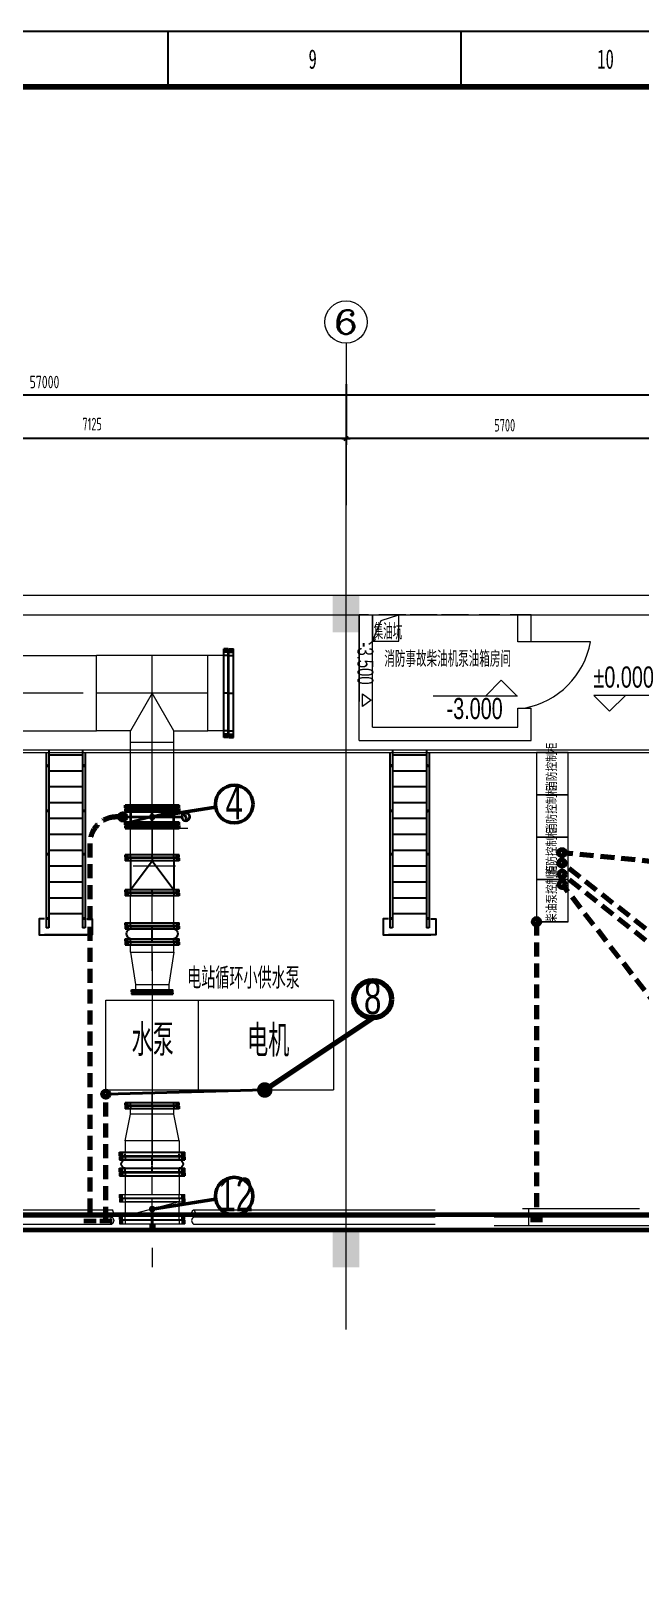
# Model space of a CAD drawing. Header units: millimetres. Extents: x -705761 to 1364679, y -410401 to 446404.
# Drawn here: x -523195 to -512246, y -107108 to -79126 of the extents above; entities that cross this region are included whole.
import ezdxf
from ezdxf.enums import TextEntityAlignment as Align

# ---------------------------------------------------------------- set-up
doc = ezdxf.new("R2010")
doc.units = ezdxf.units.MM
for name, pattern in [('( Dashed )', [0.75, 0.5, -0.25]), ('ACAD_ISO02W100', [15, 12, -3]), ('CENTER', [2, 1.25, -0.25, 0.25, -0.25]), ('DASHED2', [0.375, 0.25, -0.125])]:
    doc.linetypes.add(name, pattern=pattern)
doc.layers.get('DEFPOINTS').update_dxf_attribs({"lineweight": 13})
for name, color, linetype, lineweight in [('AXIS', 3, 'Continuous', 13), ('AXIS_TEXT', 7, 'Continuous', 13), ('COLUMN', 7, 'Continuous', 13), ('DOTE', 1, 'Continuous', 13), ('PUB_WALL', 255, 'Continuous', 13), ('STAIR', 2, 'Continuous', 13), ('WALL', 255, 'Continuous', 13), ('W－标高', 3, 'Continuous', 13), ('W－给排水设备', 7, 'Continuous', 25), ('净环供水泵管路', 4, 'Continuous', 53), ('图框', 7, 'Continuous', 13), ('旁滤水管', 3, 'Continuous', 53), ('水HH-排水沟', 30, 'Continuous', 30), ('消防水管', 6, 'Continuous', 53), ('炉体软水密闭循环A系统', 30, 'Continuous', 25), ('自动化文字', 255, 'Continuous', 35), ('设备基础', 7, 'Continuous', 30)]:
    doc.layers.add(name, color=color, linetype=linetype, lineweight=lineweight)
for name, color, linetype in [('BZ', 3, 'Continuous'), ('TK', 7, 'Continuous'), ('YQ_DIM', 3, 'Continuous'), ('YY', 4, 'Continuous'), ('模板-签名-公用', 3, 'Continuous'), ('水HH-文字说明', 7, 'Continuous')]:
    doc.layers.add(name, color=color, linetype=linetype)
doc.styles.add('_TCH_AXIS', font='complex.shx', dxfattribs={"bigfont": 'gbcbig.shx'})
doc.styles.add('bsdi_hz', font='BSDI_XW.shx', dxfattribs={"width": 0.8, "bigfont": 'BSDI_HZ.shx'})
doc.styles.add('BSIET 300', font='BSDI_XW.shx', dxfattribs={"width": 0.7, "height": 300, "bigfont": 'BSDI_HZ.shx'})
doc.styles.add('BSIET 400', font='BSDI_XW.shx', dxfattribs={"width": 0.7, "height": 400, "bigfont": 'BSDI_HZ.shx'})
doc.styles.add('COMPLEX', font='ROS.shx', dxfattribs={"width": 0.7, "bigfont": 'HzTXT.shx'})
doc.styles.add('Style-仿宋_GB2312', font='')
doc.styles.add('YQ_DIM', font='Superos.shx', dxfattribs={"width": 0.8, "bigfont": 'hzdx.shx'})
doc.styles.add('宋体', font='', dxfattribs={"width": 0.7, "height": 2.5})
doc.styles.add('首钢设计院H5', font='ROS.shx', dxfattribs={"width": 0.7, "height": 5, "bigfont": 'HzTXT.shx'})
doc.styles.get('Style-仿宋_GB2312').set_extended_font_data('仿宋_GB2312')
doc.styles.get('宋体').set_extended_font_data('SimSun')
doc.dimstyles.new('yq75', dxfattribs={"dimscale": 75, "dimtxt": 3, "dimasz": 1, "dimexe": 1.5, "dimexo": 3, "dimgap": 0.5, "dimtad": 1, "dimdec": 0, "dimdsep": 46, "dimtxsty": 'YQ_DIM', "dimblk": 'YQTICK', "dimcen": 0, "dimclrd": 256, "dimclre": 256, "dimclrt": 7, "dimadec": 1, "dimazin": 2, "dimtfac": 1, "dimtdec": 4, "dimtix": 1, "dimtmove": 2, "dimatfit": 2, "dimfxl": 1, "dimtolj": 1, "dimtzin": 0, "dimarcsym": 0})

# ---------------------------------------------------------------- blocks, each defined once
blk = doc.blocks.new('YQTICK')
blk.add_line((-1, 0), (1, 0))
at = {"const_width": 0.4}
blk.add_lwpolyline([(0.53, 0.53), (-0.53, -0.53)], dxfattribs=at)
blk = doc.blocks.new('*D165')
at = {"layer": 'DEFPOINTS', "color": 0, "lineweight": 40, "transparency": 16777216}
for p in [(-517541, -85240), (-511841, -85192), (-517541, -86439)]:
    blk.add_point(p, dxfattribs=at)
at = {"layer": 'YQ_DIM', "lineweight": -2, "transparency": 16777216}
for p, q in [((-517541, -85465), (-517541, -86551)), ((-511841, -85417), (-511841, -86551)), ((-511916, -86439), (-517466, -86439))]:
    blk.add_line(p, q, dxfattribs=at)
at = {"layer": 'YQ_DIM', "lineweight": -2, "transparency": 16777216, "xscale": 75, "yscale": 75, "zscale": 75, "rotation": 180}
blk.add_blockref('YQTICK', (-517541, -86439), dxfattribs=at)
at = {"layer": 'YQ_DIM', "lineweight": -2, "transparency": 16777216, "xscale": 75, "yscale": 75, "zscale": 75}
blk.add_blockref('YQTICK', (-511841, -86439), dxfattribs=at)
at = {"layer": 'YQ_DIM', "color": 7, "lineweight": 15, "transparency": 16777216, "insert": (-514691, -86201), "char_height": 225, "attachment_point": 5, "style": 'YQ_DIM'}
blk.add_mtext('\\A1;\\H1x;\\W0.7;5700', dxfattribs=at)
blk = doc.blocks.new('*D166')
at = {"layer": 'DEFPOINTS', "color": 0, "lineweight": 40, "transparency": 16777216}
for p in [(-524666, -85192), (-517541, -85240), (-524666, -86439)]:
    blk.add_point(p, dxfattribs=at)
at = {"layer": 'YQ_DIM', "lineweight": -2, "transparency": 16777216}
for p, q in [((-524666, -85417), (-524666, -86551)), ((-517541, -85465), (-517541, -86551)), ((-517616, -86439), (-524591, -86439))]:
    blk.add_line(p, q, dxfattribs=at)
at = {"layer": 'YQ_DIM', "lineweight": -2, "transparency": 16777216, "xscale": 75, "yscale": 75, "zscale": 75, "rotation": 180}
blk.add_blockref('YQTICK', (-524666, -86439), dxfattribs=at)
at = {"layer": 'YQ_DIM', "lineweight": -2, "transparency": 16777216, "xscale": 75, "yscale": 75, "zscale": 75}
blk.add_blockref('YQTICK', (-517541, -86439), dxfattribs=at)
at = {"layer": 'YQ_DIM', "color": 7, "lineweight": 15, "transparency": 16777216, "insert": (-522101, -86180), "char_height": 225, "attachment_point": 5, "style": 'YQ_DIM'}
blk.add_mtext('\\A1;\\H1x;\\W0.7;7125', dxfattribs=at)
blk = doc.blocks.new('*D169')
at = {"layer": 'DEFPOINTS', "color": 0, "lineweight": 40, "transparency": 16777216}
for p in [(-495881, -84729), (-552881, -85219), (-552881, -85661)]:
    blk.add_point(p, dxfattribs=at)
at = {"layer": 'YQ_DIM', "lineweight": -2, "transparency": 16777216}
for p, q in [((-495881, -84954), (-495881, -85773)), ((-552881, -85444), (-552881, -85773)), ((-495956, -85661), (-552806, -85661))]:
    blk.add_line(p, q, dxfattribs=at)
at = {"layer": 'YQ_DIM', "lineweight": -2, "transparency": 16777216, "xscale": 75, "yscale": 75, "zscale": 75, "rotation": 180}
blk.add_blockref('YQTICK', (-552881, -85661), dxfattribs=at)
at = {"layer": 'YQ_DIM', "lineweight": -2, "transparency": 16777216, "xscale": 75, "yscale": 75, "zscale": 75}
blk.add_blockref('YQTICK', (-495881, -85661), dxfattribs=at)
at = {"layer": 'YQ_DIM', "color": 7, "lineweight": 15, "transparency": 16777216, "insert": (-522956, -85425), "char_height": 225, "attachment_point": 5, "style": 'YQ_DIM'}
blk.add_mtext('\\A1;57000', dxfattribs=at)
blk = doc.blocks.new('_FZH')
blk.add_solid([(-0.5, -0.5), (0.5, -0.5), (-0.5, 0.5), (0.5, 0.5)])
blk = doc.blocks.new('_AXISO')
blk.add_circle((0, 0), 0.5)
at = {"layer": 'AXIS_TEXT', "style": 'COMPLEX', "width": 1.470588}
blk.add_attdef('A', text='', height=0.56, dxfattribs=at).set_placement((0.25, -0.28), (0.25, -0.28), align=Align.FIT)
blk = doc.blocks.new('A$C77C71C62')
for p, q in [((-158, 615), (-223, 615)), ((-223, -615), (-223, 615)), ((-158, -615), (-158, 615)), ((-145, -615), (-145, 615)), ((-145, 615), (-80, 615)), ((-80, -615), (-80, 615)), ((145, 615), (80, 615)), ((80, -615), (80, 615)), ((145, -615), (145, 615)), ((158, -615), (158, 615)), ((158, 615), (223, 615)), ((223, -615), (223, 615)), ((-158, 560), (-153, 555)), ((-153, -555), (-153, 555)), ((-145, 560), (-150, 555)), ((-150, -555), (-150, 555)), ((-80, -510), (-80, 510)), ((80, 510), (80, -510)), ((145, 560), (150, 555)), ((150, -555), (150, 555)), ((158, 560), (153, 555)), ((153, -555), (153, 555)), ((-158, -560), (-153, -555)), ((-145, -560), (-150, -555)), ((145, -560), (150, -555)), ((158, -560), (153, -555)), ((-158, -615), (-223, -615)), ((-145, -615), (-80, -615)), ((145, -615), (80, -615)), ((158, -615), (223, -615))]:
    blk.add_line(p, q)
at = {"linetype": 'ACAD_ISO02W100', "ltscale": 0.5}
for p, q in [((-158, 598), (-223, 598)), ((-145, 598), (-80, 598)), ((145, 598), (80, 598)), ((158, 598), (223, 598)), ((-158, 562), (-223, 562)), ((-153, 512), (-223, 512)), ((-150, 512), (-80, 512)), ((-145, 562), (-80, 562)), ((145, 562), (80, 562)), ((150, 512), (80, 512)), ((153, 512), (223, 512)), ((158, 562), (223, 562)), ((-153, -512), (-223, -512)), ((-158, -562), (-223, -562)), ((-150, -512), (-80, -512)), ((-145, -562), (-80, -562)), ((150, -512), (80, -512)), ((145, -562), (80, -562)), ((153, -512), (223, -512)), ((158, -562), (223, -562)), ((-158, -598), (-223, -598)), ((-145, -598), (-80, -598)), ((145, -598), (80, -598)), ((158, -598), (223, -598))]:
    blk.add_line(p, q, dxfattribs=at)
at = {"color": 1, "linetype": 'CENTER', "ltscale": 5}
for p, q in [((-158, 580), (-223, 580)), ((-145, 580), (-80, 580)), ((145, 580), (80, 580)), ((158, 580), (223, 580)), ((-150, 0), (150, 0)), ((-158, -580), (-223, -580)), ((-145, -580), (-80, -580)), ((145, -580), (80, -580)), ((158, -580), (223, -580))]:
    blk.add_line(p, q, dxfattribs=at)
for centre, start, end in [((0, 504), 4.0988, 175.9012), ((0, -504), 184.0988, 355.9012)]:
    blk.add_arc(centre, 80.2, start, end)
blk = doc.blocks.new('A$C28D32FED')
for p, q in [((-209, -508), (-209, 508)), ((-158, 508), (-209, 508)), ((-158, -508), (-158, 508)), ((-158, 457), (-153, 452)), ((-153, -452), (-153, 452)), ((-145, 457), (-150, 452)), ((-150, -452), (-150, 452)), ((-145, 508), (-94, 508)), ((-145, -508), (-145, 508)), ((-94, -508), (-94, 508)), ((-94, -410), (-94, 410)), ((94, -508), (94, 508)), ((145, 508), (94, 508)), ((94, 410), (94, -410)), ((145, -508), (145, 508)), ((145, 457), (150, 452)), ((150, -452), (150, 452)), ((158, 457), (153, 452)), ((153, -452), (153, 452)), ((158, 508), (209, 508)), ((158, -508), (158, 508)), ((209, -508), (209, 508)), ((-158, -508), (-209, -508)), ((-158, -457), (-153, -452)), ((-145, -457), (-150, -452)), ((-145, -508), (-94, -508)), ((145, -508), (94, -508)), ((145, -457), (150, -452)), ((158, -457), (153, -452)), ((158, -508), (209, -508))]:
    blk.add_line(p, q)
at = {"linetype": 'ACAD_ISO02W100', "ltscale": 0.5}
for p, q in [((-158, 492), (-209, 492)), ((-158, 458), (-209, 458)), ((-153, 412), (-209, 412)), ((-150, 412), (-94, 412)), ((-145, 492), (-94, 492)), ((-145, 458), (-94, 458)), ((145, 492), (94, 492)), ((145, 458), (94, 458)), ((150, 412), (94, 412)), ((153, 412), (209, 412)), ((158, 492), (209, 492)), ((158, 458), (209, 458)), ((-153, -412), (-209, -412)), ((-158, -458), (-209, -458)), ((-158, -492), (-209, -492)), ((-150, -412), (-94, -412)), ((-145, -458), (-94, -458)), ((-145, -492), (-94, -492)), ((150, -412), (94, -412)), ((145, -458), (94, -458)), ((145, -492), (94, -492)), ((153, -412), (209, -412)), ((158, -458), (209, -458)), ((158, -492), (209, -492))]:
    blk.add_line(p, q, dxfattribs=at)
at = {"color": 1, "linetype": 'CENTER', "ltscale": 5}
for p, q in [((-158, 475), (-209, 475)), ((-145, 475), (-94, 475)), ((145, 475), (94, 475)), ((158, 475), (209, 475)), ((-159, 0), (159, 0)), ((-158, -475), (-209, -475)), ((-145, -475), (-94, -475)), ((145, -475), (94, -475)), ((158, -475), (209, -475))]:
    blk.add_line(p, q, dxfattribs=at)
for centre, start, end in [((0, 386), 15.781, 165.438), ((0, -386), 194.562, 344.219)]:
    blk.add_arc(centre, 97.4, start, end)
blk = doc.blocks.new('A$C11433C43')
h = blk.add_hatch(color=256)
edge = h.paths.add_edge_path()
edge.add_arc((0, 0), 21.6, 0, 360)
for p, q in [((-167, 508), (-218, 508)), ((-218, -508), (-218, 508)), ((-167, -508), (-167, 508)), ((-167, 457), (-162, 452)), ((-162, -452), (-162, 452)), ((-154, 457), (-159, 452)), ((-159, -452), (-159, 452)), ((-154, -508), (-154, 508)), ((-154, 508), (-103, 508)), ((-103, -508), (-103, 508)), ((103, 410), (-103, -410)), ((-103, 410), (103, 410)), ((-103, -410), (-103, 410)), ((0, 0), (0, 560)), ((154, 508), (103, 508)), ((103, -508), (103, 508)), ((103, 410), (103, -410)), ((154, -508), (154, 508)), ((154, 457), (159, 452)), ((159, -452), (159, 452)), ((167, 457), (162, 452)), ((162, -452), (162, 452)), ((167, -508), (167, 508)), ((167, 508), (218, 508)), ((218, -508), (218, 508)), ((-167, -508), (-218, -508)), ((-167, -457), (-162, -452)), ((-154, -457), (-159, -452)), ((-154, -508), (-103, -508)), ((103, -410), (-103, -410)), ((154, -508), (103, -508)), ((154, -457), (159, -452)), ((167, -457), (162, -452)), ((167, -508), (218, -508))]:
    blk.add_line(p, q)
at = {"linetype": 'ACAD_ISO02W100', "ltscale": 0.5}
for p, q in [((-167, 492), (-218, 492)), ((-167, 458), (-218, 458)), ((-162, 412), (-218, 412)), ((-159, 412), (-103, 412)), ((-154, 492), (-103, 492)), ((-154, 458), (-103, 458)), ((154, 492), (103, 492)), ((154, 458), (103, 458)), ((159, 412), (103, 412)), ((162, 412), (218, 412)), ((167, 492), (218, 492)), ((167, 458), (218, 458)), ((-162, -412), (-218, -412)), ((-167, -458), (-218, -458)), ((-167, -492), (-218, -492)), ((-159, -412), (-103, -412)), ((-154, -458), (-103, -458)), ((-154, -492), (-103, -492)), ((159, -412), (103, -412)), ((154, -458), (103, -458)), ((154, -492), (103, -492)), ((162, -412), (218, -412)), ((167, -458), (218, -458)), ((167, -492), (218, -492))]:
    blk.add_line(p, q, dxfattribs=at)
at = {"color": 1, "linetype": 'CENTER', "ltscale": 5}
for p, q in [((-167, 475), (-218, 475)), ((-154, 475), (-103, 475)), ((154, 475), (103, 475)), ((167, 475), (218, 475)), ((-159, 0), (159, 0)), ((-167, -475), (-218, -475)), ((-154, -475), (-103, -475)), ((154, -475), (103, -475)), ((167, -475), (218, -475))]:
    blk.add_line(p, q, dxfattribs=at)
for centre, radius in [((0, 635), 75), ((0, 0), 21.6)]:
    blk.add_circle(centre, radius)
blk.add_spline([(-49, 633), (-24, 648), (2, 634), (24, 624), (50, 639)], degree=3)
blk = doc.blocks.new('A$C145F0A38')
for p, q in [((0, -507.5), (0, 507.5)), ((51, 507.5), (0, 507.5)), ((51, -507.5), (51, 507.5)), ((51, 457.5), (56, 452.5)), ((56, -452.5), (56, 452.5)), ((51, -507.5), (0, -507.5)), ((51, -457.5), (56, -452.5))]:
    blk.add_line(p, q)
at = {"linetype": 'ACAD_ISO02W100', "ltscale": 0.5}
for p, q in [((51, 491.5), (0, 491.5)), ((51, 458.5), (0, 458.5)), ((56, 412), (0, 412)), ((56, -412), (0, -412)), ((51, -458.5), (0, -458.5)), ((51, -491.5), (0, -491.5))]:
    blk.add_line(p, q, dxfattribs=at)
at = {"color": 1, "linetype": 'CENTER', "ltscale": 5}
for p, q in [((51, 475), (0, 475)), ((56, 0), (0, 0)), ((51, -475), (0, -475))]:
    blk.add_line(p, q, dxfattribs=at)
blk = doc.blocks.new('A$C55A80FC1')
for p, q in [((-5, 390), (-42, 390)), ((-42, -390), (-42, 390)), ((-5, -390), (-5, 390)), ((-5, 347.5), (0, 342.5)), ((0, -342.5), (0, 342.5)), ((-5, -390), (-42, -390)), ((-5, -347.5), (0, -342.5))]:
    blk.add_line(p, q)
at = {"linetype": 'ACAD_ISO02W100', "ltscale": 0.5}
for p, q in [((-5, 377.5), (-42, 377.5)), ((-5, 347.5), (-42, 347.5)), ((0, 318), (-42, 318)), ((0, -318), (-42, -318)), ((-5, -347.5), (-42, -347.5)), ((-5, -377.5), (-42, -377.5))]:
    blk.add_line(p, q, dxfattribs=at)
at = {"color": 1, "linetype": 'CENTER', "ltscale": 5}
for p, q in [((-5, 362.5), (-42, 362.5)), ((0, 0), (-42, 0)), ((-5, -362.5), (-42, -362.5))]:
    blk.add_line(p, q, dxfattribs=at)
blk = doc.blocks.new('A$C08FE03AA')
for p, q in [((-98, 837.5), (-183, 837.5)), ((-183, -837.5), (-183, 837.5)), ((-98, -837.5), (-98, 837.5)), ((-98, 772.5), (-93, 767.5)), ((-93, -767.5), (-93, 767.5)), ((-85, 772.5), (-90, 767.5)), ((-90, -767.5), (-90, 767.5)), ((-85, 837.5), (0, 837.5)), ((-85, -837.5), (-85, 837.5)), ((0, -837.5), (0, 837.5)), ((-98, -837.5), (-183, -837.5)), ((-98, -772.5), (-93, -767.5)), ((-85, -772.5), (-90, -767.5)), ((-85, -837.5), (0, -837.5))]:
    blk.add_line(p, q)
at = {"linetype": 'ACAD_ISO02W100', "ltscale": 0.5}
for p, q in [((-98, 816), (-183, 816)), ((-98, 774), (-183, 774)), ((-93, 712), (-183, 712)), ((-90, 712), (0, 712)), ((-85, 816), (0, 816)), ((-85, 774), (0, 774)), ((-93, -712), (-183, -712)), ((-98, -774), (-183, -774)), ((-98, -816), (-183, -816)), ((-90, -712), (0, -712)), ((-85, -774), (0, -774)), ((-85, -816), (0, -816))]:
    blk.add_line(p, q, dxfattribs=at)
at = {"color": 1, "linetype": 'CENTER', "ltscale": 5}
for p, q in [((-98, 795), (-183, 795)), ((-85, 795), (0, 795)), ((-93, 0), (-183, 0)), ((-90, 0), (0, 0)), ((-98, -795), (-183, -795)), ((-85, -795), (0, -795))]:
    blk.add_line(p, q, dxfattribs=at)
blk = doc.blocks.new('A$C10CD2E2D')
for p, q in [((-507.5, 64), (-507.5, 115)), ((507.5, 115), (-507.5, 115)), ((507.5, 64), (-507.5, 64)), ((507.5, 51), (-507.5, 51)), ((-507.5, 51), (-507.5, 0)), ((507.5, 0), (-507.5, 0)), ((-457.5, 64), (-452.5, 59)), ((-457.5, 51), (-452.5, 56)), ((452.5, 59), (-452.5, 59)), ((452.5, 56), (-452.5, 56)), ((457.5, 64), (452.5, 59)), ((457.5, 51), (452.5, 56)), ((507.5, 64), (507.5, 115)), ((507.5, 51), (507.5, 0)), ((-507.5, -599), (-507.5, -548)), ((507.5, -548), (-507.5, -548)), ((507.5, -599), (507.5, -548)), ((507.5, -599), (-507.5, -599)), ((507.5, -612), (-507.5, -612)), ((-507.5, -612), (-507.5, -663)), ((507.5, -663), (-507.5, -663)), ((-457.5, -599), (-452.5, -604)), ((-457.5, -612), (-452.5, -607)), ((452.5, -604), (-452.5, -604)), ((452.5, -607), (-452.5, -607)), ((457.5, -599), (452.5, -604)), ((457.5, -612), (452.5, -607)), ((507.5, -612), (507.5, -663))]:
    blk.add_line(p, q)
at = {"linetype": 'ACAD_ISO02W100', "ltscale": 0.5}
for p, q in [((-491.5, 64), (-491.5, 115)), ((-491.5, 51), (-491.5, 0)), ((-458.5, 64), (-458.5, 115)), ((-458.5, 51), (-458.5, 0)), ((-412, 59), (-412, 115)), ((-412, 56), (-412, 0)), ((412, 59), (412, 115)), ((412, 56), (412, 0)), ((458.5, 64), (458.5, 115)), ((458.5, 51), (458.5, 0)), ((491.5, 64), (491.5, 115)), ((491.5, 51), (491.5, 0)), ((-491.5, -599), (-491.5, -548)), ((-458.5, -599), (-458.5, -548)), ((-412, -604), (-412, -548)), ((412, -604), (412, -548)), ((458.5, -599), (458.5, -548)), ((491.5, -599), (491.5, -548)), ((-491.5, -612), (-491.5, -663)), ((-458.5, -612), (-458.5, -663)), ((-412, -607), (-412, -663)), ((412, -607), (412, -663)), ((458.5, -612), (458.5, -663)), ((491.5, -612), (491.5, -663))]:
    blk.add_line(p, q, dxfattribs=at)
at = {"color": 1, "linetype": 'CENTER', "ltscale": 5}
for p, q in [((-475, 64), (-475, 115)), ((-475, 51), (-475, 0)), ((0, 59), (0, 115)), ((0, 56), (0, 0)), ((475, 64), (475, 115)), ((475, 51), (475, 0)), ((-475, -599), (-475, -548)), ((0, -604), (0, -548)), ((475, -599), (475, -548)), ((-475, -612), (-475, -663)), ((0, -607), (0, -663)), ((475, -612), (475, -663))]:
    blk.add_line(p, q, dxfattribs=at)
at = {"lineweight": -3}
for p, q in [((-410, 0), (-410, -548)), ((-410, -548), (0, 0)), ((0, 0), (410, -548)), ((410, 0), (410, -548))]:
    blk.add_line(p, q, dxfattribs=at)
blk = doc.blocks.new('20180309.14095956')
at = {"layer": 'BZ', "lineweight": -3}
for p, q in [((130, 3430), (130, 130)), ((180, 3480), (180, 130)), ((820, 3400), (180, 3400)), ((820, 3480), (820, 130)), ((870, 3430), (870, 130)), ((820, 3100), (180, 3100)), ((820, 2800), (180, 2800)), ((820, 2500), (180, 2500)), ((820, 2200), (180, 2200)), ((820, 1900), (180, 1900)), ((820, 1600), (180, 1600)), ((820, 1300), (180, 1300)), ((820, 1000), (180, 1000)), ((820, 700), (180, 700)), ((820, 400), (180, 400)), ((130, 130), (180, 130)), ((820, 130), (870, 130))]:
    blk.add_line(p, q, dxfattribs=at)
at = {"layer": 'BZ', "lineweight": -3, "elevation": 0}
blk.add_lwpolyline([(500, 953, 0, 30, 0), (500, 1157, 0, 0, 0), (500, 3520, 0, 0, 0)], format="xyseb", dxfattribs=at)
at = {"layer": 'STAIR', "linetype": 'ByBlock', "lineweight": -3, "elevation": 0}
for points in [[(100, 300), (0, 300), (0, 0), (900, 0)], [(900, 300), (1000, 300), (1000, 0), (100, 0)]]:
    blk.add_lwpolyline(points, dxfattribs=at)
at = {"layer": 'YY', "color": 1, "lineweight": -3, "const_width": 30, "elevation": 0}
for points in [[(154, 3179, 1), (154, 3209, 1)], [(846, 3179, -1), (846, 3209, -1)], [(154, 2325, 1), (154, 2355, 1)], [(846, 2325, -1), (846, 2355, -1)], [(154, 1507, 1), (154, 1537, 1)], [(846, 1507, -1), (846, 1537, -1)], [(154, 292, 1), (154, 322, 1)], [(846, 292, -1), (846, 322, -1)]]:
    blk.add_lwpolyline(points, format="xyb", close=True, dxfattribs=at)
blk = doc.blocks.new('BSIET_通用图框_A1+0.5_1')
at = {"layer": '图框', "color": 7, "lineweight": 25}
for p, q in [((-840.5, 594), (-840.5, 584)), ((-787.9, 594), (-787.9, 584))]:
    blk.add_line(p, q, dxfattribs=at)
at = {"layer": '图框', "color": 7, "lineweight": 25, "flags": 128}
for points in [[(-1261, 594), (0, 594), (0, 0), (-1261, 0), (-1261, 594)], [(-10, 584), (-1236, 584), (-1236, 10), (-10, 10), (-10, 584)]]:
    blk.add_lwpolyline(points, close=True, dxfattribs=at)
at = {"layer": '图框', "const_width": 1}
blk.add_lwpolyline([(-1236, 584), (-10, 584), (-10, 10), (-1236, 10)], close=True, dxfattribs=at)
at = {"layer": 'TK', "lineweight": 25, "style": '宋体', "width": 0.7, "flags": 3}
for tag, p in [('LZHQ_N会签10_T6_H6', (-1248.11, 94.08)), ('LZHQ_N会签9_T6_H6', (-1248.24, 86.08)), ('LZHQ_N会签8_T6_H6', (-1248.24, 78.08)), ('LZHQ_N会签7_T6_H6', (-1248.36, 70.08)), ('LZHQ_N会签6_T6_H6', (-1248.25, 62.08)), ('LZHQ_N会签5_T6_H6', (-1248.25, 54.08)), ('LZHQ_N会签4_T6_H6', (-1248.25, 46.08)), ('LZHQ_N会签3_T6_H6', (-1248.25, 38.08)), ('LZHQ_N会签2_T6_H6', (-1248.25, 30.08)), ('LZHQ_N会签1_T6_H6', (-1248.25, 22.08))]:
    blk.add_attdef(tag, text='', height=2.5, dxfattribs=at).set_placement(p, align=Align.MIDDLE)
at = {"layer": '图框', "color": 7, "lineweight": 25, "style": 'Style-仿宋_GB2312', "width": 0.628572}
for s, p in [('9', (-814.5, 589)), ('10', (-761.9, 589))]:
    blk.add_text(s, height=3.5, dxfattribs=at).set_placement(p, align=Align.MIDDLE_CENTER)
at = {"layer": '模板-签名-公用', "lineweight": 25, "style": '宋体', "width": 0.7}
blk.add_attdef('LZTQINS', text='', height=2, dxfattribs=at).set_placement((-10, 10), align=Align.MIDDLE)
at = {"layer": '模板-签名-公用', "lineweight": 25, "style": '宋体', "width": 0.7, "flags": 3}
blk.add_attdef('LZFRAME', (-45.91, 7.06), '', height=3, dxfattribs=at)

msp = doc.modelspace()

# ---------------------------------------------------------------- hatches: boundary and pattern name
at = {"lineweight": 60}
h = msp.add_hatch(color=1, dxfattribs=at)
h.dxf.hatch_style = 1
h.paths.add_polyline_path([(-519139.43, -98134.69), (-518860.31, -98134.69, 1)])
h.paths.add_polyline_path([(-518860.31, -98134.69), (-519139.43, -98134.69, 1)])
at = {"lineweight": 15}
h = msp.add_hatch(color=256, dxfattribs=at)
edge = h.paths.add_edge_path()
edge.add_arc((-521022.4, -100272.19), 24.62, 0, 360)
at = {"layer": '图框', "lineweight": 40}
h = msp.add_hatch(color=1, dxfattribs=at)
h.dxf.hatch_style = 1
h.paths.add_polyline_path([(-521081.32, -93234.16, 1), (-520962.55, -93234.16, 1)])
h = msp.add_hatch(color=1, dxfattribs=at)
h.dxf.hatch_style = 1
h.paths.add_polyline_path([(-521081.78, -100272.19, 1), (-520963.01, -100272.19, 1)])

# ---------------------------------------------------------------- linework, layer by layer
at = {"color": 7, "linetype": 'ByBlock', "lineweight": 15}
for p, q in [((-513550.65, -92073.05), (-514120.65, -92073.05)), ((-514120.65, -92073.05), (-514120.65, -92833.05)), ((-513550.65, -92833.05), (-513550.65, -92073.05)), ((-513550.65, -92833.05), (-514120.65, -92833.05)), ((-514120.65, -92833.05), (-514120.65, -93593.05)), ((-513550.65, -92833.05), (-514120.65, -92833.05)), ((-514120.65, -92833.05), (-513550.65, -92833.05)), ((-513550.65, -93593.05), (-513550.65, -92833.05)), ((-513550.65, -93593.05), (-514120.65, -93593.05)), ((-514120.65, -93593.05), (-514120.65, -94353.05)), ((-514120.65, -93593.05), (-513550.65, -93593.05)), ((-513550.65, -94353.05), (-513550.65, -93593.05)), ((-520602.99, -94118.23), (-521362.99, -94118.23)), ((-514120.65, -94353.05), (-513550.65, -94353.05)), ((-513550.65, -94353.05), (-514120.65, -94353.05)), ((-514120.65, -94353.05), (-514120.65, -95113.05)), ((-513550.65, -95113.05), (-513550.65, -94353.05)), ((-513550.65, -95113.05), (-514120.65, -95113.05)), ((-514120.65, -95113.05), (-513550.65, -95113.05))]:
    msp.add_line(p, q, dxfattribs=at)
at = {"lineweight": 15}
for p, q in [((-521504.52, -93437.15), (-520383.43, -93437.15)), ((-521022.4, -93437.15), (-521022.4, -93912.15)), ((-521606.65, -100008.09), (-520438.15, -100008.09)), ((-521606.65, -100069.84), (-521606.65, -100008.09)), ((-521606.65, -100069.84), (-520438.15, -100069.84)), ((-521606.65, -100082.19), (-521606.65, -100143.94)), ((-521606.65, -100082.19), (-520438.15, -100082.19)), ((-521606.65, -100143.94), (-520438.15, -100143.94)), ((-521554.4, -100069.84), (-521549.65, -100074.59)), ((-521554.4, -100082.19), (-521549.65, -100077.44)), ((-521549.65, -100074.59), (-520495.15, -100074.59)), ((-521549.65, -100077.44), (-520495.15, -100077.44)), ((-520537.9, -100143.94), (-521506.9, -100400.44)), ((-520537.9, -100143.94), (-521506.9, -100143.94)), ((-521506.9, -100143.94), (-521506.9, -100400.44)), ((-520537.9, -100400.44), (-520537.9, -100143.94)), ((-520490.4, -100069.84), (-520495.15, -100074.59)), ((-520490.4, -100082.19), (-520495.15, -100077.44)), ((-520438.15, -100069.84), (-520438.15, -100008.09)), ((-520438.15, -100082.19), (-520438.15, -100143.94)), ((-521606.65, -100400.44), (-520438.15, -100400.44)), ((-521606.65, -100462.19), (-521606.65, -100400.44)), ((-521506.9, -100400.44), (-520537.9, -100400.44)), ((-520438.15, -100462.19), (-520438.15, -100400.44)), ((-521606.65, -100462.19), (-520438.15, -100462.19)), ((-521606.65, -100474.54), (-521606.65, -100536.29)), ((-521606.65, -100474.54), (-520438.15, -100474.54)), ((-521606.65, -100536.29), (-520438.15, -100536.29)), ((-521554.4, -100462.19), (-521549.65, -100466.94)), ((-521554.4, -100474.54), (-521549.65, -100469.79)), ((-521549.65, -100466.94), (-520495.15, -100466.94)), ((-521549.65, -100469.79), (-520495.15, -100469.79)), ((-520490.4, -100462.19), (-520495.15, -100466.94)), ((-520490.4, -100474.54), (-520495.15, -100469.79)), ((-520438.15, -100474.54), (-520438.15, -100536.29)), ((-521022.4, -100965.69), (-521022.4, -101317.19))]:
    msp.add_line(p, q, dxfattribs=at)
at = {"linetype": '( Dashed )', "lineweight": 70, "ltscale": 500}
for p, q in [((-510855.64, -94153.72), (-513662.68, -93874.18)), ((-510976.17, -96165.96), (-513662.68, -94060.15)), ((-510976.17, -96377.19), (-513659.61, -94260.13)), ((-510100.7, -99013.09), (-513659.61, -94446.1)), ((-514120.65, -95113.05), (-514120.65, -100465.04))]:
    msp.add_line(p, q, dxfattribs=at)
at = {"color": 1, "linetype": 'CENTER', "lineweight": 15, "ltscale": 5}
for p, q in [((-521022.4, -95659.94), (-521022.4, -96239.44)), ((-521573.4, -100069.84), (-521573.4, -100008.09)), ((-521573.4, -100082.19), (-521573.4, -100143.94)), ((-521022.4, -100466.94), (-521022.4, -100077.44)), ((-520471.4, -100069.84), (-520471.4, -100008.09)), ((-520471.4, -100082.19), (-520471.4, -100143.94)), ((-521573.4, -100462.19), (-521573.4, -100400.44)), ((-520471.4, -100462.19), (-520471.4, -100400.44)), ((-514741.95, -100414.69), (-514259.35, -100414.69)), ((-521573.4, -100474.54), (-521573.4, -100536.29)), ((-520471.4, -100474.54), (-520471.4, -100536.29))]:
    msp.add_line(p, q, dxfattribs=at)
at = {"linetype": 'ACAD_ISO02W100', "lineweight": 15, "ltscale": 0.5}
for p, q in [((-521590.5, -100069.84), (-521590.5, -100008.09)), ((-521590.5, -100082.19), (-521590.5, -100143.94)), ((-521556.3, -100069.84), (-521556.3, -100008.09)), ((-521556.3, -100082.19), (-521556.3, -100143.94)), ((-521508.8, -100074.59), (-521508.8, -100008.09)), ((-521508.8, -100077.44), (-521508.8, -100143.94)), ((-520536, -100074.59), (-520536, -100008.09)), ((-520536, -100077.44), (-520536, -100143.94)), ((-520488.5, -100069.84), (-520488.5, -100008.09)), ((-520488.5, -100082.19), (-520488.5, -100143.94)), ((-520454.3, -100069.84), (-520454.3, -100008.09)), ((-520454.3, -100082.19), (-520454.3, -100143.94)), ((-521590.5, -100462.19), (-521590.5, -100400.44)), ((-521556.3, -100462.19), (-521556.3, -100400.44)), ((-521508.8, -100466.94), (-521508.8, -100400.44)), ((-520536, -100466.94), (-520536, -100400.44)), ((-520488.5, -100462.19), (-520488.5, -100400.44)), ((-520454.3, -100462.19), (-520454.3, -100400.44)), ((-521590.5, -100474.54), (-521590.5, -100536.29)), ((-521556.3, -100474.54), (-521556.3, -100536.29)), ((-521508.8, -100469.79), (-521508.8, -100536.29)), ((-520536, -100469.79), (-520536, -100536.29)), ((-520488.5, -100474.54), (-520488.5, -100536.29)), ((-520454.3, -100474.54), (-520454.3, -100536.29))]:
    msp.add_line(p, q, dxfattribs=at)
at = {"color": 1, "lineweight": 60}
msp.add_line((-520960.59, -100589.53), (-521070.81, -100589.53), dxfattribs=at)
at = {"linetype": '( Dashed )', "lineweight": 70, "ltscale": 500}
msp.add_lwpolyline([(-521551.98, -93233.28), (-521665.32, -93233.28, 0.41421356), (-522140.32, -93708.28), (-522140.32, -100485.19)], format="xyb", dxfattribs=at)
msp.add_lwpolyline([(-521853.65, -100485.19), (-521853.65, -98207.93)], dxfattribs=at)
at = {"color": 2, "lineweight": 60}
msp.add_lwpolyline([(-545926.58, -100367.19), (-506378.15, -100367.19), (-506378.15, -100652.19), (-545926.58, -100652.19)], close=True, dxfattribs=at)
at = {"lineweight": 15}
for points in [[(-521744.19, -100414.7, -0.5), (-521744.19, -100544.37, -0.5), (-521744.19, -100414.7, 0.5), (-521744.19, -100285.02)], [(-520280.92, -100414.7, -0.5), (-520280.92, -100285.02, -0.5), (-520280.92, -100414.7, 0.5), (-520280.92, -100544.37)]]:
    msp.add_lwpolyline(points, format="xyb", dxfattribs=at)
at = {"color": 1, "lineweight": 60}
for points in [[(-522250.38, -100485.19), (-522030.26, -100485.19)], [(-521963.7, -100485.19), (-521743.59, -100485.19)], [(-514230.7, -100465.04), (-514010.59, -100465.04)]]:
    msp.add_lwpolyline(points, dxfattribs=at)
for centre in [(-521551.98, -93233.28), (-513662.68, -93874.18), (-513662.68, -94060.15), (-513659.61, -94260.13), (-513659.61, -94446.1), (-514120.65, -95113.05), (-521853.65, -98207.93)]:
    msp.add_circle(centre, 59.39, dxfattribs=at)
at = {"lineweight": 15}
msp.add_circle((-521022.4, -100272.19), 24.62, dxfattribs=at)
msp.add_arc((-514606.29, -89822.5), 1480.81, 280.599002, 349.60762, dxfattribs=at)
at = {"layer": 'AXIS', "lineweight": 15}
msp.add_line((-517540.65, -84728.58), (-517540.65, -87637.19), dxfattribs=at)
at = {"layer": 'AXIS', "color": 201, "lineweight": 50}
for p, q in [((-521021.94, -93234.16), (-519883.15, -93054.45)), ((-521022.4, -100272.19), (-519883.6, -100092.48))]:
    msp.add_line(p, q, dxfattribs=at)
at = {"layer": 'AXIS', "color": 40, "lineweight": 70}
msp.add_line((-518999.87, -98134.69), (-517062.13, -96842.07), dxfattribs=at)
at = {"layer": 'COLUMN', "color": 4, "lineweight": 15}
for p, q in [((-545926.55, -92026.34), (-506140.65, -92025.37)), ((-545926.55, -92073.84), (-506188.15, -92072.87))]:
    msp.add_line(p, q, dxfattribs=at)
at = {"layer": 'DOTE', "color": 1, "linetype": 'CENTER', "lineweight": 15, "ltscale": 5}
for p, q in [((-517540.65, -102436.92), (-517540.65, -86259.69)), ((-521022.4, -91890.34), (-521022.4, -90335.19)), ((-522263, -91009.69), (-544334.35, -91009.69)), ((-520021.1, -91009.69), (-522023.7, -91009.69)), ((-521022.4, -93022.95), (-521022.4, -91541.69)), ((-521022.4, -93912.15), (-521022.4, -93437.15)), ((-521022.4, -95133.64), (-521022.4, -94651.25)), ((-521022.4, -95659.94), (-521022.4, -95544.04)), ((-521022.4, -95997.77), (-521022.4, -95544.04)), ((-521022.4, -96239.44), (-521022.4, -99313.64)), ((-521022.4, -99252.84), (-521022.4, -98170.45)), ((-521022.4, -99047.64), (-521022.4, -98475.74)), ((-521022.4, -100008.09), (-521022.4, -99676.54)), ((-527630.21, -100414.69), (-521744.18, -100414.69)), ((-520280.93, -100414.69), (-515942.1, -100414.69)), ((-514880.65, -100414.69), (-508941.91, -100414.69))]:
    msp.add_line(p, q, dxfattribs=at)
at = {"layer": 'PUB_WALL', "lineweight": 15}
for p, q in [((-540711.05, -89252.82), (-504440.15, -89252.82)), ((-552643.05, -89604.32), (-503015.15, -89604.32)), ((-517302.67, -89603.84), (-517302.67, -91161.84))]:
    msp.add_line(p, q, dxfattribs=at)
at = {"layer": 'WALL', "color": 7, "linetype": 'DASHED2', "lineweight": 15, "ltscale": 1500}
for p, q in [((-517302.67, -89603.84), (-517303.15, -89604.32)), ((-515450.31, -89603.84), (-517302.67, -89603.84)), ((-514215.17, -89603.84), (-516638.15, -89603.84))]:
    msp.add_line(p, q, dxfattribs=at)
at = {"layer": 'WALL', "lineweight": 15}
for p, q in [((-517302.67, -91860.09), (-517302.67, -89603.84)), ((-517065.17, -91622.59), (-517065.17, -89603.84)), ((-514452.67, -90089.62), (-514452.67, -89603.84)), ((-514215.17, -90089.62), (-514215.17, -89603.84)), ((-514452.67, -91622.59), (-514452.67, -91278.05)), ((-514215.17, -91860.09), (-514215.17, -91278.05)), ((-517065.17, -91622.59), (-514452.67, -91622.59)), ((-517302.67, -91860.09), (-514215.17, -91860.09))]:
    msp.add_line(p, q, dxfattribs=at)
at = {"layer": 'W－标高', "color": 3, "lineweight": 15}
for p, q in [((-510502.4, -91050), (-513093.18, -91050)), ((-513093.18, -91050), (-512808.18, -91335)), ((-512523.18, -91050), (-512808.18, -91335))]:
    msp.add_line(p, q, dxfattribs=at)
at = {"layer": 'W－给排水设备', "lineweight": 15}
for p, q in [((-517065.17, -89603.84), (-517065.17, -90078.84)), ((-517065.17, -90078.84), (-516908.07, -89705.67)), ((-516908.07, -89705.67), (-516590.17, -89603.84)), ((-516590.17, -90078.84), (-516590.17, -89603.84)), ((-517009.37, -90048.01), (-517131.49, -90138.2)), ((-517065.17, -90078.84), (-516590.17, -90078.84)), ((-513149.78, -90089.62), (-514452.67, -90089.62)), ((-514452.67, -91278.05), (-514215.17, -91278.05))]:
    msp.add_line(p, q, dxfattribs=at)
msp.add_lwpolyline([(-517247.16, -91023.17), (-517088.14, -91136.83), (-517247.16, -91250.48)], close=True, dxfattribs=at)
at = {"layer": '净环供水泵管路', "lineweight": 15}
for p, q in [((-528746.75, -90335.19), (-522023.7, -90335.19)), ((-522023.7, -91684.19), (-522023.7, -90335.19)), ((-520021.1, -90335.19), (-522023.7, -90335.19)), ((-519736.1, -90335.19), (-520021.1, -90335.19)), ((-520021.1, -91684.19), (-520021.1, -90335.19)), ((-521022.4, -91009.69), (-521411.9, -91684.19)), ((-520632.9, -91684.19), (-521022.4, -91009.69)), ((-527511.85, -91684.19), (-522023.7, -91684.19)), ((-521411.9, -91684.19), (-522023.7, -91684.19)), ((-521411.9, -91890.34), (-521411.9, -91684.19)), ((-520632.9, -91897.4), (-520632.9, -91684.19)), ((-520632.9, -91684.19), (-520021.1, -91684.19)), ((-519736.1, -91684.19), (-520021.1, -91684.19)), ((-521411.9, -93022.95), (-521411.9, -91890.34)), ((-520632.9, -91897.4), (-521411.9, -91897.4)), ((-520632.9, -93022.95), (-520632.9, -91890.34)), ((-521411.9, -93912.15), (-521411.9, -93437.15)), ((-520632.9, -93912.15), (-520632.9, -93437.15)), ((-521411.9, -95133.64), (-521411.9, -94651.25)), ((-520632.9, -95133.64), (-520632.9, -94651.25)), ((-521411.9, -95659.94), (-521411.9, -95530.74)), ((-521411.9, -95659.94), (-520632.9, -95659.94)), ((-521411.9, -95659.94), (-521321.65, -96239.44)), ((-520632.9, -95659.94), (-520723.15, -96239.44)), ((-520632.9, -95659.94), (-520632.9, -95530.74)), ((-521321.65, -96239.44), (-520723.15, -96239.44)), ((-521321.65, -96239.44), (-521321.65, -96334.44)), ((-520723.15, -96239.44), (-520723.15, -96334.44)), ((-521411.9, -98570.74), (-521411.9, -98475.74)), ((-520632.9, -98570.74), (-520632.9, -98475.74)), ((-521506.9, -99047.64), (-521411.9, -98570.74)), ((-520632.9, -98570.74), (-521411.9, -98570.74)), ((-520537.9, -99047.64), (-520632.9, -98570.74)), ((-521506.9, -99047.64), (-521506.9, -99252.84)), ((-520537.9, -99047.64), (-521506.9, -99047.64)), ((-520537.9, -99047.64), (-520537.9, -99252.84)), ((-521506.9, -99676.54), (-521506.9, -100008.09)), ((-520537.9, -99676.54), (-520537.9, -100008.09))]:
    msp.add_line(p, q, dxfattribs=at)
at = {"layer": '图框', "lineweight": 40}
for p, q in [((-521021.94, -93234.16), (-521551.98, -93233.28)), ((-518999.87, -98134.69), (-521853.65, -98207.93)), ((-521022.4, -100272.19), (-521022.4, -100589.53))]:
    msp.add_line(p, q, dxfattribs=at)
at = {"layer": '旁滤水管', "lineweight": 15}
for p, q in [((-514370.97, -100260.32), (-514259.35, -100260.32)), ((-514259.35, -100260.32), (-512271.95, -100260.32)), ((-514259.35, -100569.07), (-514259.35, -100260.32)), ((-514880.65, -100569.07), (-508941.91, -100569.07)), ((-514741.95, -100569.07), (-514259.35, -100569.07))]:
    msp.add_line(p, q, dxfattribs=at)
at = {"layer": '水HH-排水沟', "lineweight": 15}
for p, q in [((-545803.05, -100367.19), (-507138.15, -100367.19)), ((-545803.05, -100652.19), (-506853.15, -100652.19))]:
    msp.add_line(p, q, dxfattribs=at)
at = {"layer": '水HH-文字说明', "lineweight": 15}
msp.add_line((-514461.72, -91062.84), (-515973.42, -91062.84), dxfattribs=at)
msp.add_lwpolyline([(-514468.87, -91062.84), (-514753.87, -90777.84), (-515038.87, -91062.84)], dxfattribs=at)
at = {"layer": '消防水管', "lineweight": 15}
for p, q in [((-527630.2, -100285.02), (-521744.19, -100285.02)), ((-520280.92, -100285.02), (-515942.1, -100285.02)), ((-527630.2, -100544.37), (-521744.19, -100544.37)), ((-520280.92, -100544.37), (-515942.1, -100544.37))]:
    msp.add_line(p, q, dxfattribs=at)
at = {"layer": '自动化文字', "color": 201, "lineweight": 50}
for centre in [(-519549.36, -93001.78), (-519549.81, -100039.81)]:
    msp.add_circle(centre, 337.92, dxfattribs=at)
at = {"layer": '自动化文字', "color": 40, "lineweight": 70}
msp.add_circle((-517062.13, -96504.15), 337.92, dxfattribs=at)
at = {"layer": '设备基础', "lineweight": 15}
for p, q in [((-521853.65, -96519.69), (-517768.65, -96519.69)), ((-521853.65, -98134.69), (-521853.65, -96519.69)), ((-521853.65, -96519.69), (-517768.65, -96519.69)), ((-520191.15, -98134.69), (-520191.15, -96519.69)), ((-517768.65, -96519.69), (-517768.65, -98134.69)), ((-521853.65, -98134.69), (-517768.65, -98134.69)), ((-521853.65, -98134.69), (-517768.65, -98134.69))]:
    msp.add_line(p, q, dxfattribs=at)

# ---------------------------------------------------------------- block references
at = {"lineweight": 15, "yscale": 0.95, "zscale": 0.95}
for name, p, xscale in [('A$C08FE03AA', (-519736.1, -91009.69), -0.95), ('A$C10CD2E2D', (-521022.4, -94021.4), 0.95)]:
    msp.add_blockref(name, p, dxfattribs=dict(at, xscale=xscale))
at = {"lineweight": 15, "xscale": -0.95, "yscale": 0.95, "zscale": 0.95, "rotation": 270}
for name, p in [('A$C28D32FED', (-521022.4, -95332.19)), ('A$C77C71C62', (-521022.4, -99464.69))]:
    msp.add_blockref(name, p, dxfattribs=at)
at = {"lineweight": -3, "yscale": 0.95, "zscale": 0.95}
for name, p, xscale, rotation in [('A$C55A80FC1', (-521022.4, -96374.34), 0.95, 270), ('A$C55A80FC1', (-521022.4, -96377.19), -0.95, 270), ('A$C145F0A38', (-521022.4, -98366.49), -0.95, 90), ('A$C145F0A38', (-521022.4, -98475.74), 0.95, 90.00000000000001)]:
    msp.add_blockref(name, p, dxfattribs=dict(at, xscale=xscale, rotation=rotation))
at = {"layer": 'AXIS', "lineweight": 15}
ref = msp.add_blockref('_AXISO', (-517540.65, -84348.58), dxfattribs=dict(at, xscale=760, yscale=760, zscale=760))
ref.add_attrib('A', '6', dxfattribs={"layer": 'AXIS_TEXT', "height": 429.92, "style": '_TCH_AXIS', "width": 1.5}).set_placement((-517755.61, -84563.54), (-517325.69, -84563.54), align=Align.FIT)
at = {"layer": 'COLUMN', "lineweight": 15, "xscale": -475, "yscale": -665, "zscale": 475, "rotation": 180}
for p in [(-517540.65, -89584.69), (-517540.65, -100984.69)]:
    msp.add_blockref('_FZH', p, dxfattribs=at)
at = {"layer": 'COLUMN', "lineweight": 15, "xscale": -475, "yscale": 665, "zscale": 475}
for p in [(-517540.65, -89584.69), (-517540.65, -100984.69)]:
    msp.add_blockref('_FZH', p, dxfattribs=at)
at = {"layer": 'W－给排水设备', "color": 0, "lineweight": 15, "xscale": -0.95, "yscale": 0.95, "zscale": 0.95}
for p in [(-522100.65, -95347.59), (-515925.65, -95347.59)]:
    msp.add_blockref('20180309.14095956', p, dxfattribs=at)
at = {"layer": '图框', "xscale": 100, "yscale": 100, "zscale": 100}
msp.add_blockref('BSIET_通用图框_A1+0.5_1', (-436689.82, -138526.46), dxfattribs=at)
at = {"layer": '自动化文字', "lineweight": 15, "xscale": -0.95, "yscale": 0.95, "zscale": 0.95, "rotation": 270}
msp.add_blockref('A$C11433C43', (-521022.4, -93230.05), dxfattribs=at)

# ---------------------------------------------------------------- texts
at = {"layer": 'W－给排水设备', "lineweight": 15, "style": 'BSIET 300', "width": 0.7}
msp.add_text('  -3.500', height=285, rotation=270, dxfattribs=at).set_placement((-517192.67, -89952.55), align=Align.MIDDLE_LEFT)
at = {"layer": '水HH-文字说明', "lineweight": 15}
for s, height, style, width, p in [('集油坑', 285, 'BSIET 300', 0.5, (-517043.86, -90045.56)), ('消防事故柴油机泵油箱房间', 285, 'BSIET 300', 0.7, (-516852.61, -90538.57)), ('电站循环小供水泵', 380, 'BSIET 400', 0.7, (-520393.06, -96314.6)), ('水泵', 570, 'BSIET 400', 0.7, (-521391.99, -97522.78)), ('电机', 570, 'BSIET 400', 0.7, (-519317.22, -97537.81))]:
    msp.add_text(s, height=height, dxfattribs=dict(at, style=style, width=width)).set_placement(p)
at = {"layer": '水HH-文字说明', "lineweight": 15, "style": 'BSIET 400', "width": 0.7}
msp.add_text('-3.000', height=380, dxfattribs=at).set_placement((-514726.87, -91476.46), align=Align.RIGHT)
at = {"layer": '水HH-文字说明', "lineweight": 15, "insert": (-512554.32, -90723.81), "char_height": 380, "attachment_point": 5, "line_spacing_factor": 0.6, "style": 'BSIET 400'}
msp.add_mtext('{\\Fbsdi_xw|c134;±0.000}', dxfattribs=at)
at = {"layer": '炉体软水密闭循环A系统', "color": 7, "lineweight": 15, "style": 'bsdi_hz', "width": 0.7}
for s, p in [('消防控制柜', (-513750.77, -92761.9)), ('消防控制柜', (-513750.77, -93521.9)), ('消防控制柜', (-513750.77, -94281.9)), ('柴油泵控制柜', (-513750.77, -95135.79))]:
    msp.add_text(s, height=190, rotation=90, dxfattribs=at).set_placement(p)
at = {"layer": '自动化文字', "color": 201, "lineweight": 50, "style": '首钢设计院H5', "width": 0.7}
for s, p in [('4', (-519705.29, -93273.4)), ('12', (-519833.77, -100311.43))]:
    msp.add_text(s, height=600, dxfattribs=at).set_placement(p)
at = {"layer": '自动化文字', "color": 40, "lineweight": 70, "style": '首钢设计院H5', "width": 0.7}
msp.add_text('8', height=600, dxfattribs=at).set_placement((-517218.06, -96775.77))

# ---------------------------------------------------------------- dimensions: what is measured, and where the dimension line sits
at = {"layer": 'YQ_DIM', "lineweight": 15}
dim = msp.add_linear_dim(base=(-552880.55, -85660.87), p1=(-495880.65, -84728.58), p2=(-552880.55, -85218.96), angle=180, dimstyle='yq75', dxfattribs=at)
dim.commit()
dim.dimension.update_dxf_attribs({"geometry": '*D169', "text_midpoint": (-522955.6, -85424.56), "dimtype": 160})
for base, p1, p2, picture, middle in [((-524665.65, -86438.58), (-517540.65, -85239.96), (-524665.65, -85192.46), '*D166', (-522100.65, -86179.56)), ((-517540.65, -86438.58), (-511840.65, -85192.46), (-517540.65, -85239.96), '*D165', (-514690.65, -86200.63))]:
    dim = msp.add_linear_dim(base=base, p1=p1, p2=p2, angle=180, text='\\H1x;\\W0.7;<>', dimstyle='yq75', dxfattribs=at)
    dim.commit()
    dim.dimension.update_dxf_attribs({"geometry": picture, "text_midpoint": middle, "dimtype": 160})

doc.saveas('drawing.dxf')
